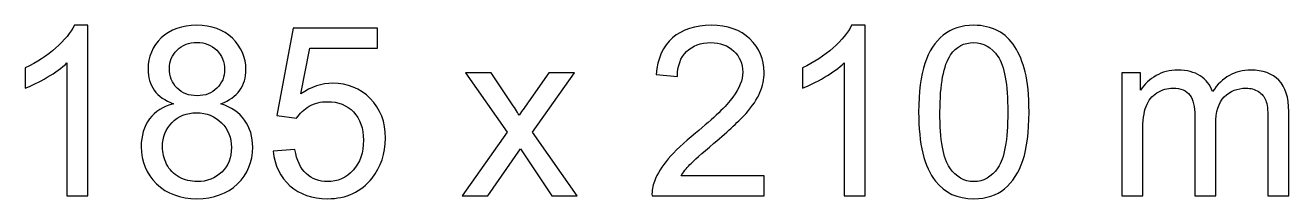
# Model space of a CAD drawing. Header units: millimetres. Extents: x -1046 to 482, y -434 to 540.
# Drawn here: x -1042.2 to -760.1, y -345.2 to -306.6 of the extents above; entities that cross this region are included whole.
import ezdxf

# ---------------------------------------------------------------- set-up
doc = ezdxf.new("R2010")
doc.units = ezdxf.units.MM
doc.header["$MEASUREMENT"] = 0
doc.layers.add('Layer 1', color=7, linetype='Continuous')

msp = doc.modelspace()

# ---------------------------------------------------------------- linework, layer by layer
at = {"layer": 'Layer 1', "color": 250}
for points, knots in [([(-1028.2568, -344.612), (-1028.2568, -344.612), (-1032.9124, -344.612), (-1032.9124, -344.612), (-1032.9124, -344.612), (-1032.9124, -344.612), (-1032.9124, -314.9676), (-1032.9124, -314.9676), (-1032.9124, -314.9676), (-1034.0322, -316.0434), (-1035.5047, -317.1103), (-1037.3211, -318.1772), (-1037.3211, -318.1772), (-1039.1376, -319.2441), (-1040.7776, -320.0465), (-1042.2237, -320.5755), (-1042.2237, -320.5755), (-1042.2237, -320.5755), (-1042.2237, -316.0786), (-1042.2237, -316.0786), (-1042.2237, -316.0786), (-1039.6225, -314.8618), (-1037.3476, -313.3805), (-1035.3989, -311.6346), (-1035.3989, -311.6346), (-1033.4503, -309.8976), (-1032.0659, -308.2134), (-1031.2547, -306.5734), (-1031.2547, -306.5734), (-1031.2547, -306.5734), (-1028.2568, -306.5734), (-1028.2568, -306.5734), (-1028.2568, -306.5734), (-1028.2568, -306.5734), (-1028.2568, -344.612), (-1028.2568, -344.612)], [0, 0, 0, 0, 0.1, 0.1, 0.1, 0.1, 0.2, 0.2, 0.2, 0.2, 0.3, 0.3, 0.3, 0.3, 0.4, 0.4, 0.4, 0.4, 0.5, 0.5, 0.5, 0.5, 0.6, 0.6, 0.6, 0.6, 0.7, 0.7, 0.7, 0.7, 0.8, 0.8, 0.8, 0.8, 1, 1, 1, 1]), ([(-1009.1229, -324.0761), (-1011.0539, -323.3707), (-1012.4823, -322.3567), (-1013.417, -321.0517), (-1013.417, -321.0517), (-1014.3428, -319.7379), (-1014.8102, -318.1684), (-1014.8102, -316.3431), (-1014.8102, -316.3431), (-1014.8102, -313.5833), (-1013.8226, -311.2731), (-1011.8475, -309.395), (-1011.8475, -309.395), (-1009.8635, -307.5168), (-1007.2359, -306.5734), (-1003.947, -306.5734), (-1003.947, -306.5734), (-1000.6493, -306.5734), (-997.9864, -307.5345), (-995.976, -309.4567), (-995.976, -309.4567), (-993.9656, -311.3789), (-992.9604, -313.7155), (-992.9604, -316.4754), (-992.9604, -316.4754), (-992.9604, -318.2301), (-993.4189, -319.7643), (-994.336, -321.0605), (-994.336, -321.0605), (-995.253, -322.3655), (-996.6461, -323.3707), (-998.5243, -324.0761), (-998.5243, -324.0761), (-996.2053, -324.8344), (-994.4506, -326.0512), (-993.2426, -327.7442), (-993.2426, -327.7442), (-992.0346, -329.4283), (-991.4262, -331.4387), (-991.4262, -333.7841), (-991.4262, -333.7841), (-991.4262, -337.0201), (-992.5725, -339.7359), (-994.8562, -341.9403), (-994.8562, -341.9403), (-997.1487, -344.1447), (-1000.1555, -345.2469), (-1003.8853, -345.2469), (-1003.8853, -345.2469), (-1007.6151, -345.2469), (-1010.6219, -344.1447), (-1012.9144, -341.9315), (-1012.9144, -341.9315), (-1015.1981, -339.7183), (-1016.3444, -336.9584), (-1016.3444, -333.6519), (-1016.3444, -333.6519), (-1016.3444, -331.1918), (-1015.7184, -329.1285), (-1014.4663, -327.4708), (-1014.4663, -327.4708), (-1013.2142, -325.8043), (-1011.4331, -324.6757), (-1009.1229, -324.0761)], [0, 0, 0, 0, 0.05882353, 0.05882353, 0.05882353, 0.05882353, 0.11764706, 0.11764706, 0.11764706, 0.11764706, 0.17647059, 0.17647059, 0.17647059, 0.17647059, 0.23529412, 0.23529412, 0.23529412, 0.23529412, 0.29411765, 0.29411765, 0.29411765, 0.29411765, 0.35294118, 0.35294118, 0.35294118, 0.35294118, 0.41176471, 0.41176471, 0.41176471, 0.41176471, 0.47058824, 0.47058824, 0.47058824, 0.47058824, 0.52941176, 0.52941176, 0.52941176, 0.52941176, 0.58823529, 0.58823529, 0.58823529, 0.58823529, 0.64705882, 0.64705882, 0.64705882, 0.64705882, 0.70588235, 0.70588235, 0.70588235, 0.70588235, 0.76470588, 0.76470588, 0.76470588, 0.76470588, 0.82352941, 0.82352941, 0.82352941, 0.82352941, 0.88235294, 0.88235294, 0.88235294, 0.88235294, 1, 1, 1, 1]), ([(-986.8676, -334.6659), (-986.8676, -334.6659), (-982.0003, -334.2955), (-982.0003, -334.2955), (-982.0003, -334.2955), (-981.6388, -336.6674), (-980.8012, -338.4486), (-979.4962, -339.6478), (-979.4962, -339.6478), (-978.1912, -340.8381), (-976.5952, -341.4377), (-974.7171, -341.4377), (-974.7171, -341.4377), (-972.451, -341.4377), (-970.5552, -340.5912), (-969.0122, -338.9071), (-969.0122, -338.9071), (-967.4779, -337.2141), (-966.7108, -334.9745), (-966.7108, -332.1882), (-966.7108, -332.1882), (-966.7108, -329.5341), (-967.4427, -327.4444), (-968.9152, -325.9101), (-968.9152, -325.9101), (-970.3877, -324.3759), (-972.3364, -323.6088), (-974.7612, -323.6088), (-974.7612, -323.6088), (-976.269, -323.6088), (-977.6181, -323.9526), (-978.8172, -324.6404), (-978.8172, -324.6404), (-980.0076, -325.3282), (-980.9422, -326.2187), (-981.63, -327.3121), (-981.63, -327.3121), (-981.63, -327.3121), (-986.0211, -326.6772), (-986.0211, -326.6772), (-986.0211, -326.6772), (-986.0211, -326.6772), (-982.3707, -307.2082), (-982.3707, -307.2082), (-982.3707, -307.2082), (-982.3707, -307.2082), (-963.5894, -307.2082), (-963.5894, -307.2082), (-963.5894, -307.2082), (-963.5894, -307.2082), (-963.5894, -311.6522), (-963.5894, -311.6522), (-963.5894, -311.6522), (-963.5894, -311.6522), (-978.6585, -311.6522), (-978.6585, -311.6522), (-978.6585, -311.6522), (-978.6585, -311.6522), (-980.6777, -321.8717), (-980.6777, -321.8717), (-980.6777, -321.8717), (-978.4116, -320.2757), (-976.0309, -319.4822), (-973.5444, -319.4822), (-973.5444, -319.4822), (-970.2466, -319.4822), (-967.4603, -320.6284), (-965.1942, -322.921), (-965.1942, -322.921), (-962.9281, -325.2135), (-961.7907, -328.1586), (-961.7907, -331.7561), (-961.7907, -331.7561), (-961.7907, -335.1861), (-962.787, -338.1488), (-964.7798, -340.6441), (-964.7798, -340.6441), (-967.2046, -343.7126), (-970.52, -345.2469), (-974.7171, -345.2469), (-974.7171, -345.2469), (-978.1559, -345.2469), (-980.9599, -344.2769), (-983.1378, -342.3459), (-983.1378, -342.3459), (-985.3157, -340.4149), (-986.559, -337.8578), (-986.8676, -334.6659)], [0, 0, 0, 0, 0.04347826, 0.04347826, 0.04347826, 0.04347826, 0.08695652, 0.08695652, 0.08695652, 0.08695652, 0.13043478, 0.13043478, 0.13043478, 0.13043478, 0.17391304, 0.17391304, 0.17391304, 0.17391304, 0.2173913, 0.2173913, 0.2173913, 0.2173913, 0.26086957, 0.26086957, 0.26086957, 0.26086957, 0.30434783, 0.30434783, 0.30434783, 0.30434783, 0.34782609, 0.34782609, 0.34782609, 0.34782609, 0.39130435, 0.39130435, 0.39130435, 0.39130435, 0.43478261, 0.43478261, 0.43478261, 0.43478261, 0.47826087, 0.47826087, 0.47826087, 0.47826087, 0.52173913, 0.52173913, 0.52173913, 0.52173913, 0.56521739, 0.56521739, 0.56521739, 0.56521739, 0.60869565, 0.60869565, 0.60869565, 0.60869565, 0.65217391, 0.65217391, 0.65217391, 0.65217391, 0.69565217, 0.69565217, 0.69565217, 0.69565217, 0.73913043, 0.73913043, 0.73913043, 0.73913043, 0.7826087, 0.7826087, 0.7826087, 0.7826087, 0.82608696, 0.82608696, 0.82608696, 0.82608696, 0.86956522, 0.86956522, 0.86956522, 0.86956522, 0.91304348, 0.91304348, 0.91304348, 0.91304348, 1, 1, 1, 1]), ([(-877.2046, -340.168), (-877.2046, -340.168), (-877.2046, -344.612), (-877.2046, -344.612), (-877.2046, -344.612), (-877.2046, -344.612), (-902.2816, -344.612), (-902.2816, -344.612), (-902.2816, -344.612), (-902.3168, -343.4922), (-902.1317, -342.4164), (-901.7349, -341.376), (-901.7349, -341.376), (-901.0912, -339.6742), (-900.0596, -337.9901), (-898.6399, -336.3412), (-898.6399, -336.3412), (-897.2203, -334.6923), (-895.1923, -332.7878), (-892.5559, -330.6275), (-892.5559, -330.6275), (-888.4557, -327.2504), (-885.6694, -324.5787), (-884.2145, -322.6036), (-884.2145, -322.6036), (-882.7508, -320.6284), (-882.019, -318.7591), (-882.019, -316.9956), (-882.019, -316.9956), (-882.019, -315.1528), (-882.6803, -313.6009), (-884.0029, -312.3312), (-884.0029, -312.3312), (-885.3255, -311.0703), (-887.0538, -310.4354), (-889.1788, -310.4354), (-889.1788, -310.4354), (-891.4272, -310.4354), (-893.226, -311.1056), (-894.5751, -312.4458), (-894.5751, -312.4458), (-895.9242, -313.7773), (-896.6031, -315.6289), (-896.6207, -318.0008), (-896.6207, -318.0008), (-896.6207, -318.0008), (-901.3822, -317.5247), (-901.3822, -317.5247), (-901.3822, -317.5247), (-901.0559, -313.9624), (-899.8215, -311.2466), (-897.6876, -309.3773), (-897.6876, -309.3773), (-895.545, -307.508), (-892.6793, -306.5734), (-889.073, -306.5734), (-889.073, -306.5734), (-885.4402, -306.5734), (-882.5568, -307.5786), (-880.4407, -309.5978), (-880.4407, -309.5978), (-878.3156, -311.617), (-877.2575, -314.1211), (-877.2575, -317.1015), (-877.2575, -317.1015), (-877.2575, -318.6181), (-877.5662, -320.1082), (-878.1922, -321.5719), (-878.1922, -321.5719), (-878.8094, -323.0444), (-879.8411, -324.5875), (-881.2783, -326.2099), (-881.2783, -326.2099), (-882.7244, -327.8235), (-885.1139, -330.0543), (-888.4469, -332.8759), (-888.4469, -332.8759), (-891.2421, -335.2214), (-893.0408, -336.8085), (-893.8344, -337.6462), (-893.8344, -337.6462), (-894.628, -338.4838), (-895.2805, -339.3215), (-895.8007, -340.168), (-895.8007, -340.168), (-895.8007, -340.168), (-877.2046, -340.168), (-877.2046, -340.168)], [0, 0, 0, 0, 0.04347826, 0.04347826, 0.04347826, 0.04347826, 0.08695652, 0.08695652, 0.08695652, 0.08695652, 0.13043478, 0.13043478, 0.13043478, 0.13043478, 0.17391304, 0.17391304, 0.17391304, 0.17391304, 0.2173913, 0.2173913, 0.2173913, 0.2173913, 0.26086957, 0.26086957, 0.26086957, 0.26086957, 0.30434783, 0.30434783, 0.30434783, 0.30434783, 0.34782609, 0.34782609, 0.34782609, 0.34782609, 0.39130435, 0.39130435, 0.39130435, 0.39130435, 0.43478261, 0.43478261, 0.43478261, 0.43478261, 0.47826087, 0.47826087, 0.47826087, 0.47826087, 0.52173913, 0.52173913, 0.52173913, 0.52173913, 0.56521739, 0.56521739, 0.56521739, 0.56521739, 0.60869565, 0.60869565, 0.60869565, 0.60869565, 0.65217391, 0.65217391, 0.65217391, 0.65217391, 0.69565217, 0.69565217, 0.69565217, 0.69565217, 0.73913043, 0.73913043, 0.73913043, 0.73913043, 0.7826087, 0.7826087, 0.7826087, 0.7826087, 0.82608696, 0.82608696, 0.82608696, 0.82608696, 0.86956522, 0.86956522, 0.86956522, 0.86956522, 0.91304348, 0.91304348, 0.91304348, 0.91304348, 1, 1, 1, 1]), ([(-854.7113, -344.612), (-854.7113, -344.612), (-859.3669, -344.612), (-859.3669, -344.612), (-859.3669, -344.612), (-859.3669, -344.612), (-859.3669, -314.9676), (-859.3669, -314.9676), (-859.3669, -314.9676), (-860.4867, -316.0434), (-861.9592, -317.1103), (-863.7756, -318.1772), (-863.7756, -318.1772), (-865.5921, -319.2441), (-867.2321, -320.0465), (-868.6782, -320.5755), (-868.6782, -320.5755), (-868.6782, -320.5755), (-868.6782, -316.0786), (-868.6782, -316.0786), (-868.6782, -316.0786), (-866.077, -314.8618), (-863.8021, -313.3805), (-861.8534, -311.6346), (-861.8534, -311.6346), (-859.9048, -309.8976), (-858.5204, -308.2134), (-857.7092, -306.5734), (-857.7092, -306.5734), (-857.7092, -306.5734), (-854.7113, -306.5734), (-854.7113, -306.5734), (-854.7113, -306.5734), (-854.7113, -306.5734), (-854.7113, -344.612), (-854.7113, -344.612)], [0, 0, 0, 0, 0.1, 0.1, 0.1, 0.1, 0.2, 0.2, 0.2, 0.2, 0.3, 0.3, 0.3, 0.3, 0.4, 0.4, 0.4, 0.4, 0.5, 0.5, 0.5, 0.5, 0.6, 0.6, 0.6, 0.6, 0.7, 0.7, 0.7, 0.7, 0.8, 0.8, 0.8, 0.8, 1, 1, 1, 1]), ([(-842.746, -325.9189), (-842.746, -321.4485), (-842.2875, -317.8333), (-841.3705, -315.0999), (-841.3705, -315.0999), (-840.4446, -312.3576), (-839.0779, -310.2503), (-837.2615, -308.7777), (-837.2615, -308.7777), (-835.4539, -307.3052), (-833.1702, -306.5734), (-830.4192, -306.5734), (-830.4192, -306.5734), (-828.3911, -306.5734), (-826.61, -306.979), (-825.0669, -307.799), (-825.0669, -307.799), (-823.5327, -308.619), (-822.263, -309.8006), (-821.2754, -311.3436), (-821.2754, -311.3436), (-820.2879, -312.8779), (-819.5119, -314.756), (-818.9476, -316.9692), (-818.9476, -316.9692), (-818.3745, -319.1824), (-818.0923, -322.1715), (-818.0923, -325.9189), (-818.0923, -325.9189), (-818.0923, -330.3629), (-818.5508, -333.9605), (-819.459, -336.6939), (-819.459, -336.6939), (-820.3672, -339.4361), (-821.7339, -341.5435), (-823.5503, -343.0249), (-823.5503, -343.0249), (-825.3579, -344.5062), (-827.6505, -345.2469), (-830.4192, -345.2469), (-830.4192, -345.2469), (-834.0608, -345.2469), (-836.9265, -343.9507), (-839.0074, -341.3495), (-839.0074, -341.3495), (-841.5027, -338.1752), (-842.746, -333.0346), (-842.746, -325.9189)], [0, 0, 0, 0, 0.07692308, 0.07692308, 0.07692308, 0.07692308, 0.15384615, 0.15384615, 0.15384615, 0.15384615, 0.23076923, 0.23076923, 0.23076923, 0.23076923, 0.30769231, 0.30769231, 0.30769231, 0.30769231, 0.38461538, 0.38461538, 0.38461538, 0.38461538, 0.46153846, 0.46153846, 0.46153846, 0.46153846, 0.53846154, 0.53846154, 0.53846154, 0.53846154, 0.61538462, 0.61538462, 0.61538462, 0.61538462, 0.69230769, 0.69230769, 0.69230769, 0.69230769, 0.76923077, 0.76923077, 0.76923077, 0.76923077, 0.84615385, 0.84615385, 0.84615385, 0.84615385, 1, 1, 1, 1]), ([(-1010.0487, -316.1756), (-1010.0487, -317.9744), (-1009.4756, -319.4381), (-1008.3381, -320.5755), (-1008.3381, -320.5755), (-1007.1919, -321.713), (-1005.6929, -322.2861), (-1003.8324, -322.2861), (-1003.8324, -322.2861), (-1002.0248, -322.2861), (-1000.5611, -321.7218), (-999.4236, -320.5932), (-999.4236, -320.5932), (-998.2862, -319.4645), (-997.7219, -318.0802), (-997.7219, -316.4401), (-997.7219, -316.4401), (-997.7219, -314.7295), (-998.3038, -313.2923), (-999.4766, -312.1284), (-999.4766, -312.1284), (-1000.6405, -310.9645), (-1002.113, -310.3825), (-1003.8853, -310.3825), (-1003.8853, -310.3825), (-1005.6752, -310.3825), (-1007.1478, -310.9557), (-1008.3117, -312.0931), (-1008.3117, -312.0931), (-1009.4668, -313.2306), (-1010.0487, -314.5885), (-1010.0487, -316.1756)], [0, 0, 0, 0, 0.11111111, 0.11111111, 0.11111111, 0.11111111, 0.22222222, 0.22222222, 0.22222222, 0.22222222, 0.33333333, 0.33333333, 0.33333333, 0.33333333, 0.44444444, 0.44444444, 0.44444444, 0.44444444, 0.55555556, 0.55555556, 0.55555556, 0.55555556, 0.66666667, 0.66666667, 0.66666667, 0.66666667, 0.77777778, 0.77777778, 0.77777778, 0.77777778, 1, 1, 1, 1]), ([(-837.9846, -325.9366), (-837.9846, -332.1705), (-837.2615, -336.3147), (-835.8066, -338.3604), (-835.8066, -338.3604), (-834.3517, -340.4149), (-832.553, -341.4377), (-830.4192, -341.4377), (-830.4192, -341.4377), (-828.2853, -341.4377), (-826.4866, -340.4061), (-825.0317, -338.3516), (-825.0317, -338.3516), (-823.5768, -336.2883), (-822.8538, -332.1529), (-822.8538, -325.9366), (-822.8538, -325.9366), (-822.8538, -319.7026), (-823.5768, -315.5584), (-825.0317, -313.5127), (-825.0317, -313.5127), (-826.4777, -311.4583), (-828.2941, -310.4354), (-830.4721, -310.4354), (-830.4721, -310.4354), (-832.6059, -310.4354), (-834.3165, -311.3436), (-835.595, -313.1512), (-835.595, -313.1512), (-837.191, -315.4526), (-837.9846, -319.7202), (-837.9846, -325.9366)], [0, 0, 0, 0, 0.11111111, 0.11111111, 0.11111111, 0.11111111, 0.22222222, 0.22222222, 0.22222222, 0.22222222, 0.33333333, 0.33333333, 0.33333333, 0.33333333, 0.44444444, 0.44444444, 0.44444444, 0.44444444, 0.55555556, 0.55555556, 0.55555556, 0.55555556, 0.66666667, 0.66666667, 0.66666667, 0.66666667, 0.77777778, 0.77777778, 0.77777778, 0.77777778, 1, 1, 1, 1]), ([(-944.6496, -344.612), (-944.6496, -344.612), (-934.6241, -330.3894), (-934.6241, -330.3894), (-934.6241, -330.3894), (-934.6241, -330.3894), (-943.9089, -317.1544), (-943.9089, -317.1544), (-943.9089, -317.1544), (-943.9089, -317.1544), (-938.1864, -317.1544), (-938.1864, -317.1544), (-938.1864, -317.1544), (-938.1864, -317.1544), (-933.8482, -323.6352), (-933.8482, -323.6352), (-933.8482, -323.6352), (-933.0458, -324.852), (-932.4109, -325.8396), (-931.9612, -326.6155), (-931.9612, -326.6155), (-931.1765, -325.5133), (-930.4799, -324.517), (-929.8538, -323.6264), (-929.8538, -323.6264), (-929.8538, -323.6264), (-925.2864, -317.1544), (-925.2864, -317.1544), (-925.2864, -317.1544), (-925.2864, -317.1544), (-919.5991, -317.1544), (-919.5991, -317.1544), (-919.5991, -317.1544), (-919.5991, -317.1544), (-928.9368, -330.3894), (-928.9368, -330.3894), (-928.9368, -330.3894), (-928.9368, -330.3894), (-918.9907, -344.612), (-918.9907, -344.612), (-918.9907, -344.612), (-918.9907, -344.612), (-924.6515, -344.612), (-924.6515, -344.612), (-924.6515, -344.612), (-924.6515, -344.612), (-930.33, -336.1472), (-930.33, -336.1472), (-930.33, -336.1472), (-930.33, -336.1472), (-931.6261, -334.1104), (-931.6261, -334.1104), (-931.6261, -334.1104), (-931.6261, -334.1104), (-938.9623, -344.612), (-938.9623, -344.612), (-938.9623, -344.612), (-938.9623, -344.612), (-944.6496, -344.612), (-944.6496, -344.612)], [0, 0, 0, 0, 0.0625, 0.0625, 0.0625, 0.0625, 0.125, 0.125, 0.125, 0.125, 0.1875, 0.1875, 0.1875, 0.1875, 0.25, 0.25, 0.25, 0.25, 0.3125, 0.3125, 0.3125, 0.3125, 0.375, 0.375, 0.375, 0.375, 0.4375, 0.4375, 0.4375, 0.4375, 0.5, 0.5, 0.5, 0.5, 0.5625, 0.5625, 0.5625, 0.5625, 0.625, 0.625, 0.625, 0.625, 0.6875, 0.6875, 0.6875, 0.6875, 0.75, 0.75, 0.75, 0.75, 0.8125, 0.8125, 0.8125, 0.8125, 0.875, 0.875, 0.875, 0.875, 1, 1, 1, 1]), ([(-797.3537, -344.612), (-797.3537, -344.612), (-797.3537, -317.1544), (-797.3537, -317.1544), (-797.3537, -317.1544), (-797.3537, -317.1544), (-793.1742, -317.1544), (-793.1742, -317.1544), (-793.1742, -317.1544), (-793.1742, -317.1544), (-793.1742, -321.034), (-793.1742, -321.034), (-793.1742, -321.034), (-792.3189, -319.6938), (-791.1726, -318.6092), (-789.7442, -317.798), (-789.7442, -317.798), (-788.3158, -316.978), (-786.6933, -316.5724), (-784.8681, -316.5724), (-784.8681, -316.5724), (-782.8401, -316.5724), (-781.1736, -316.9956), (-779.8774, -317.8333), (-779.8774, -317.8333), (-778.5813, -318.6798), (-777.6642, -319.8525), (-777.1352, -321.3691), (-777.1352, -321.3691), (-774.9485, -318.1684), (-772.118, -316.5724), (-768.6263, -316.5724), (-768.6263, -316.5724), (-765.8929, -316.5724), (-763.7855, -317.3219), (-762.3218, -318.8297), (-762.3218, -318.8297), (-760.8493, -320.3375), (-760.1086, -322.6565), (-760.1086, -325.7867), (-760.1086, -325.7867), (-760.1086, -325.7867), (-760.1086, -344.612), (-760.1086, -344.612), (-760.1086, -344.612), (-760.1086, -344.612), (-764.7643, -344.612), (-764.7643, -344.612), (-764.7643, -344.612), (-764.7643, -344.612), (-764.7643, -327.3297), (-764.7643, -327.3297), (-764.7643, -327.3297), (-764.7643, -325.4781), (-764.923, -324.1378), (-765.2228, -323.3178), (-765.2228, -323.3178), (-765.5226, -322.4978), (-766.0692, -321.8453), (-766.8716, -321.3427), (-766.8716, -321.3427), (-767.6652, -320.8401), (-768.5999, -320.5932), (-769.6668, -320.5932), (-769.6668, -320.5932), (-771.6066, -320.5932), (-773.2114, -321.2369), (-774.4899, -322.5154), (-774.4899, -322.5154), (-775.7685, -323.8027), (-776.4033, -325.8572), (-776.4033, -328.6788), (-776.4033, -328.6788), (-776.4033, -328.6788), (-776.4033, -344.612), (-776.4033, -344.612), (-776.4033, -344.612), (-776.4033, -344.612), (-781.059, -344.612), (-781.059, -344.612), (-781.059, -344.612), (-781.059, -344.612), (-781.059, -326.7919), (-781.059, -326.7919), (-781.059, -326.7919), (-781.059, -324.7286), (-781.4381, -323.1767), (-782.1964, -322.1451), (-782.1964, -322.1451), (-782.9547, -321.1134), (-784.198, -320.5932), (-785.9174, -320.5932), (-785.9174, -320.5932), (-787.2224, -320.5932), (-788.4304, -320.9371), (-789.5414, -321.6248), (-789.5414, -321.6248), (-790.6524, -322.3126), (-791.4548, -323.3178), (-791.9574, -324.6492), (-791.9574, -324.6492), (-792.4512, -325.9718), (-792.698, -327.8852), (-792.698, -330.3806), (-792.698, -330.3806), (-792.698, -330.3806), (-792.698, -344.612), (-792.698, -344.612), (-792.698, -344.612), (-792.698, -344.612), (-797.3537, -344.612), (-797.3537, -344.612)], [0, 0, 0, 0, 0.03448276, 0.03448276, 0.03448276, 0.03448276, 0.06896552, 0.06896552, 0.06896552, 0.06896552, 0.10344828, 0.10344828, 0.10344828, 0.10344828, 0.13793103, 0.13793103, 0.13793103, 0.13793103, 0.17241379, 0.17241379, 0.17241379, 0.17241379, 0.20689655, 0.20689655, 0.20689655, 0.20689655, 0.24137931, 0.24137931, 0.24137931, 0.24137931, 0.27586207, 0.27586207, 0.27586207, 0.27586207, 0.31034483, 0.31034483, 0.31034483, 0.31034483, 0.34482759, 0.34482759, 0.34482759, 0.34482759, 0.37931034, 0.37931034, 0.37931034, 0.37931034, 0.4137931, 0.4137931, 0.4137931, 0.4137931, 0.44827586, 0.44827586, 0.44827586, 0.44827586, 0.48275862, 0.48275862, 0.48275862, 0.48275862, 0.51724138, 0.51724138, 0.51724138, 0.51724138, 0.55172414, 0.55172414, 0.55172414, 0.55172414, 0.5862069, 0.5862069, 0.5862069, 0.5862069, 0.62068966, 0.62068966, 0.62068966, 0.62068966, 0.65517241, 0.65517241, 0.65517241, 0.65517241, 0.68965517, 0.68965517, 0.68965517, 0.68965517, 0.72413793, 0.72413793, 0.72413793, 0.72413793, 0.75862069, 0.75862069, 0.75862069, 0.75862069, 0.79310345, 0.79310345, 0.79310345, 0.79310345, 0.82758621, 0.82758621, 0.82758621, 0.82758621, 0.86206897, 0.86206897, 0.86206897, 0.86206897, 0.89655172, 0.89655172, 0.89655172, 0.89655172, 0.93103448, 0.93103448, 0.93103448, 0.93103448, 1, 1, 1, 1]), ([(-1011.583, -333.6871), (-1011.583, -335.0186), (-1011.2743, -336.2971), (-1010.6571, -337.5404), (-1010.6571, -337.5404), (-1010.0399, -338.7748), (-1009.1052, -339.7359), (-1007.8532, -340.4149), (-1007.8532, -340.4149), (-1006.6099, -341.0938), (-1005.2696, -341.4377), (-1003.85, -341.4377), (-1003.85, -341.4377), (-1001.6104, -341.4377), (-999.7763, -340.7235), (-998.3391, -339.2951), (-998.3391, -339.2951), (-996.9018, -337.8666), (-996.1876, -336.0502), (-996.1876, -333.8459), (-996.1876, -333.8459), (-996.1876, -331.6062), (-996.9283, -329.7545), (-998.4008, -328.2908), (-998.4008, -328.2908), (-999.8822, -326.8271), (-1001.7515, -326.0953), (-1003.9999, -326.0953), (-1003.9999, -326.0953), (-1006.2043, -326.0953), (-1008.0119, -326.8183), (-1009.4403, -328.2644), (-1009.4403, -328.2644), (-1010.8687, -329.7105), (-1011.583, -331.518), (-1011.583, -333.6871)], [0, 0, 0, 0, 0.1, 0.1, 0.1, 0.1, 0.2, 0.2, 0.2, 0.2, 0.3, 0.3, 0.3, 0.3, 0.4, 0.4, 0.4, 0.4, 0.5, 0.5, 0.5, 0.5, 0.6, 0.6, 0.6, 0.6, 0.7, 0.7, 0.7, 0.7, 0.8, 0.8, 0.8, 0.8, 1, 1, 1, 1])]:
    msp.add_open_spline(points, degree=3, knots=knots, dxfattribs=at)

doc.saveas('drawing.dxf')
